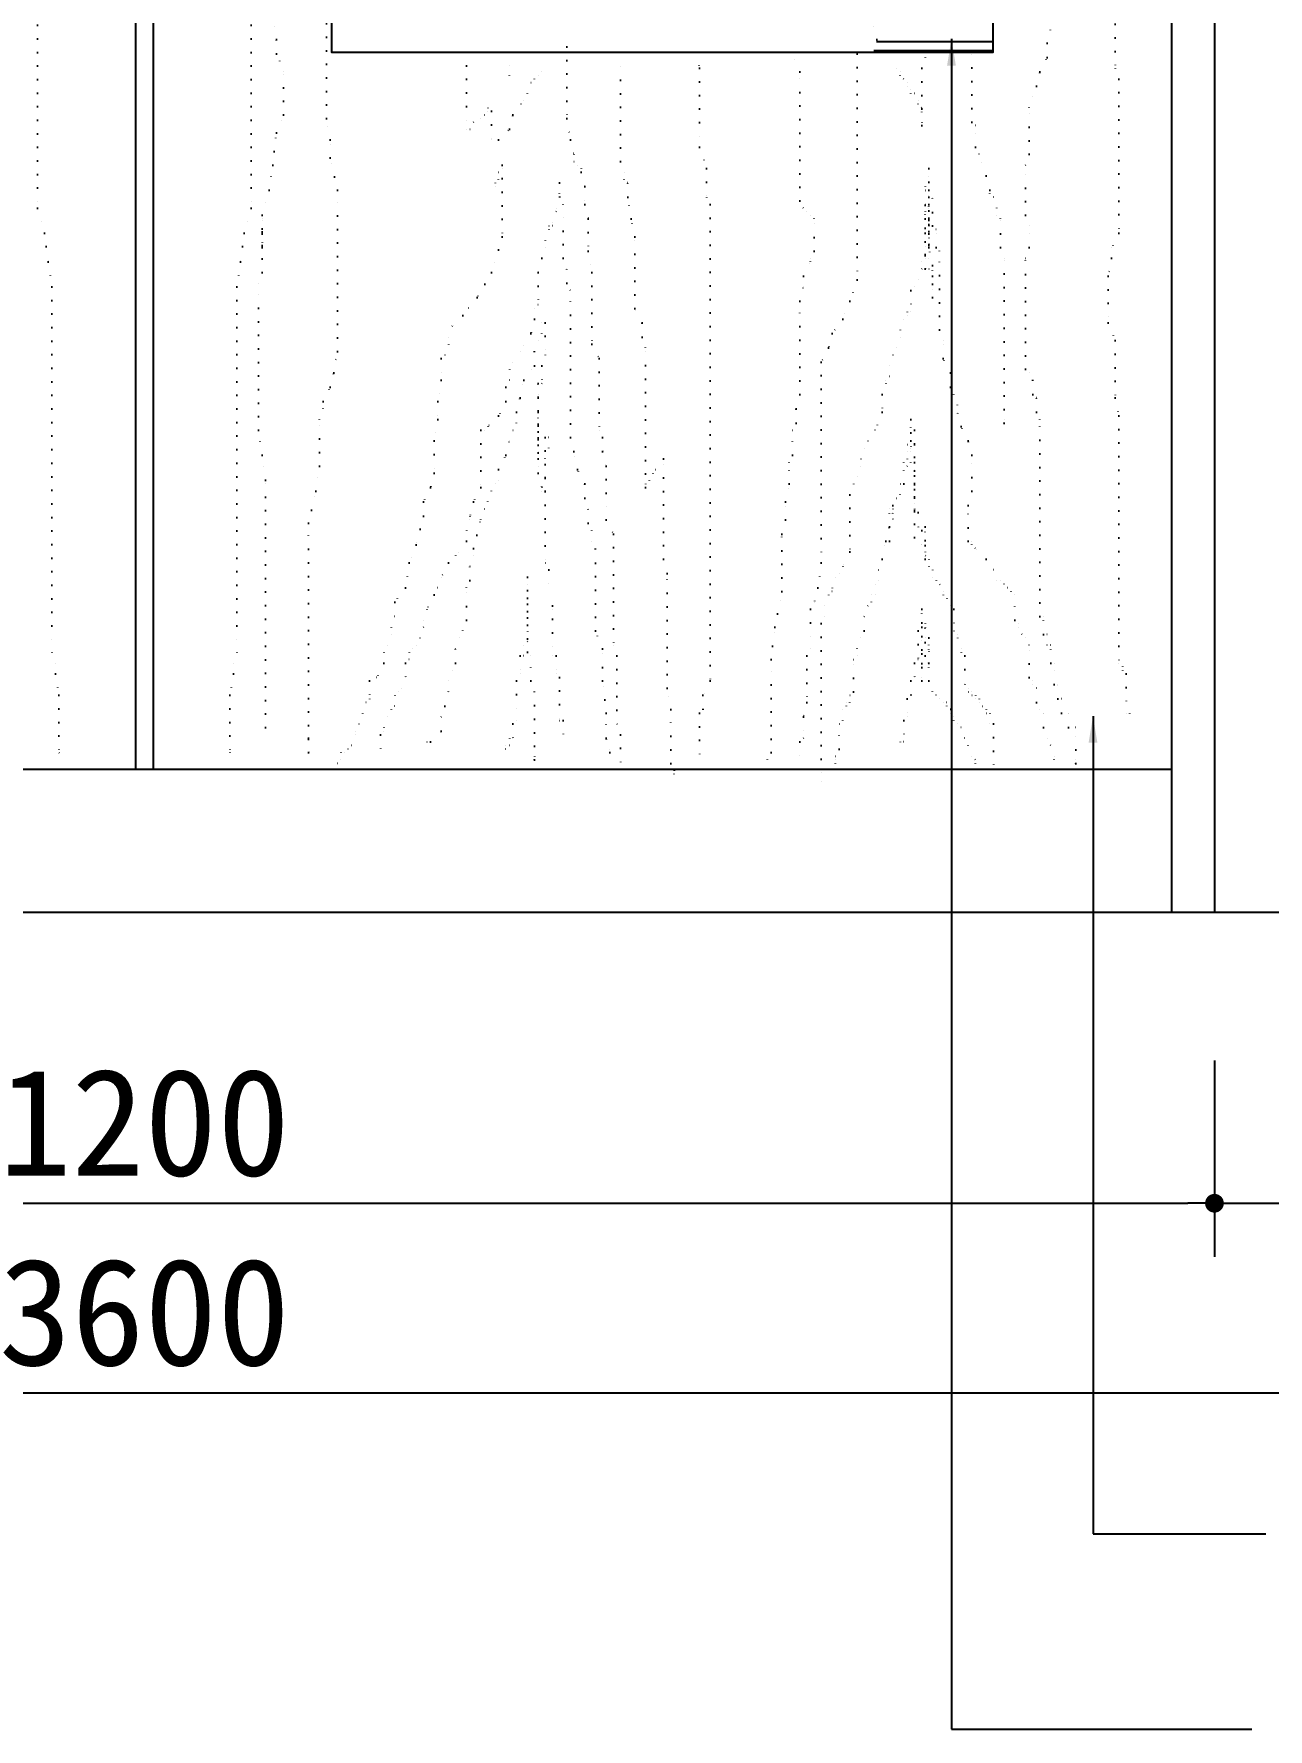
# Model space of a CAD drawing. Extents: x 425 to 4634, y 4027 to 7710.
# Drawn here: x 2524 to 3216, y 4081 to 5031 of the extents above; entities that cross this region are included whole.
import ezdxf

# ---------------------------------------------------------------- set-up
doc = ezdxf.new("R2010")
doc.units = 0
doc.header["$LTSCALE"] = 10
doc.header["$MEASUREMENT"] = 0
doc.header["$PDMODE"] = 2
doc.header["$PDSIZE"] = -3
doc.linetypes.add('DOT2', pattern=[0.125, 0, -0.125])
doc.layers.get('0').update_dxf_attribs({"linetype": 'CONTINUOUS'})
doc.layers.get('DEFPOINTS').update_dxf_attribs({"linetype": 'CONTINUOUS'})
for name, color, linetype in [('2', 2, 'CONTINUOUS'), ('3', 3, 'CONTINUOUS'), ('4', 4, 'CONTINUOUS'), ('7', 7, 'CONTINUOUS'), ('BH', 3, 'CONTINUOUS'), ('DIM', 3, 'CONTINUOUS'), ('TEXT', 3, 'CONTINUOUS')]:
    doc.layers.add(name, color=color, linetype=linetype)
doc.styles.add('HZ', font='SIMFANG0.TTF')
doc.dimstyles.new('BOOK', dxfattribs={"dimscale": 30, "dimtxt": 1.7, "dimasz": 0.5, "dimexe": 1, "dimexo": 1, "dimgap": 0.5, "dimtad": 1, "dimdec": 0, "dimzin": 0, "dimtxsty": 'HZ', "dimblk": 'DOT', "dimblk1": 'DOT', "dimblk2": 'DOT', "dimsah": 1, "dimcen": 0, "dimazin": 3, "dimtfac": 0.5, "dimtdec": 0, "dimtix": 1, "dimtofl": 0, "dimtmove": 0, "dimatfit": 3, "dimtolj": 1, "dimtzin": 0})
doc.dimstyles.new('书稿', dxfattribs={"dimscale": 30, "dimtxt": 2, "dimasz": 0.5, "dimexe": 1, "dimexo": 1, "dimgap": 0.5, "dimtad": 1, "dimdec": 0, "dimzin": 0, "dimtxsty": 'HZ', "dimblk1": 'DOT', "dimblk2": 'DOT', "dimsah": 1, "dimcen": 0, "dimclrd": 256, "dimclre": 256, "dimclrt": 256, "dimazin": 3, "dimtfac": 0.5, "dimtdec": 0, "dimtix": 1, "dimtmove": 0, "dimatfit": 3, "dimtolj": 1, "dimtzin": 0})

# ---------------------------------------------------------------- blocks, each defined once
blk = doc.blocks.new('_DOT')
at = {"color": 0, "linetype": 'BYBLOCK'}
blk.add_line((-0.35, 0), (-1, 0), dxfattribs=at)
at = {"color": 0, "linetype": 'BYBLOCK', "const_width": 0.35}
blk.add_lwpolyline([(-0.175, 0, 1), (0.175, 0, 1)], format="xyb", close=True, dxfattribs=at)
blk = doc.blocks.new('DOT')
at = {"color": 0, "linetype": 'BYBLOCK'}
blk.add_line((-0.35, 0), (-1, 0), dxfattribs=at)
at = {"color": 0, "linetype": 'BYBLOCK', "const_width": 0.35}
blk.add_lwpolyline([(-0.175, 0, 1), (0.175, 0, 1)], format="xyb", close=True, dxfattribs=at)
blk = doc.blocks.new('*D8')
at = {"linetype": 'BYBLOCK'}
for p, q in [((8497.05, 4878.52), (8497.05, 4692.13)), ((12097.05, 4878.52), (12097.05, 4692.13)), ((8512.05, 4722.13), (12082.05, 4722.13))]:
    blk.add_line(p, q, dxfattribs=at)
at = {"layer": 'DEFPOINTS', "color": 0, "linetype": 'BYBLOCK'}
for p in [(8497.05, 4908.52), (12097.05, 4908.52), (12097.05, 4722.13)]:
    blk.add_point(p, dxfattribs=at)
at = {"linetype": 'BYBLOCK', "xscale": 15, "yscale": 15, "zscale": 15, "rotation": 180}
blk.add_blockref('_DOT', (8497.05, 4722.13), dxfattribs=at)
at = {"linetype": 'BYBLOCK', "xscale": 15, "yscale": 15, "zscale": 15}
blk.add_blockref('_DOT', (12097.05, 4722.13), dxfattribs=at)
at = {"linetype": 'BYBLOCK', "insert": (10297.05, 4767.13), "char_height": 60, "attachment_point": 5, "style": 'HZ'}
blk.add_mtext('\\A1;3600', dxfattribs=at)
blk = doc.blocks.new('*D9')
at = {"linetype": 'BYBLOCK'}
for p, q in [((9697.05, 4908.52), (9697.05, 4798.46)), ((10897.05, 4908.52), (10897.05, 4798.46)), ((9712.05, 4828.46), (10882.05, 4828.46))]:
    blk.add_line(p, q, dxfattribs=at)
at = {"layer": 'DEFPOINTS', "color": 0, "linetype": 'BYBLOCK'}
for p in [(9697.05, 4938.52), (10897.05, 4938.52), (10897.05, 4828.46)]:
    blk.add_point(p, dxfattribs=at)
at = {"linetype": 'BYBLOCK', "xscale": 15, "yscale": 15, "zscale": 15, "rotation": 180}
blk.add_blockref('_DOT', (9697.05, 4828.46), dxfattribs=at)
at = {"linetype": 'BYBLOCK', "xscale": 15, "yscale": 15, "zscale": 15}
blk.add_blockref('_DOT', (10897.05, 4828.46), dxfattribs=at)
at = {"linetype": 'BYBLOCK', "insert": (10297.05, 4873.46), "char_height": 60, "attachment_point": 5, "style": 'HZ'}
blk.add_mtext('\\A1;1200', dxfattribs=at)
blk = doc.blocks.new('*D13')
at = {"linetype": 'BYBLOCK'}
for p, q in [((10897.05, 4908.52), (10897.05, 4798.46)), ((11197.05, 4906.55), (11197.05, 4798.46)), ((10912.05, 4828.46), (11182.05, 4828.46))]:
    blk.add_line(p, q, dxfattribs=at)
at = {"layer": 'DEFPOINTS', "color": 0, "linetype": 'BYBLOCK'}
for p in [(10897.05, 4938.52), (11197.05, 4936.55), (11197.05, 4828.46)]:
    blk.add_point(p, dxfattribs=at)
at = {"linetype": 'BYBLOCK', "xscale": 15, "yscale": 15, "zscale": 15, "rotation": 180}
blk.add_blockref('_DOT', (10897.05, 4828.46), dxfattribs=at)
at = {"linetype": 'BYBLOCK', "xscale": 15, "yscale": 15, "zscale": 15}
blk.add_blockref('_DOT', (11197.05, 4828.46), dxfattribs=at)
at = {"linetype": 'BYBLOCK', "insert": (11047.05, 4873.46), "char_height": 60, "attachment_point": 5, "style": 'HZ'}
blk.add_mtext('\\A1;300', dxfattribs=at)

msp = doc.modelspace()

# ---------------------------------------------------------------- linework, layer by layer
at = {"layer": '2', "color": 1}
msp.add_line((786.02, 4539.2), (4386.02, 4539.2), dxfattribs=at)
at = {"layer": '3'}
for p, q in [((3062.02, 5027.07), (2996.6, 5027.07)), ((3062.02, 5021.9), (2994.95, 5021.9))]:
    msp.add_line(p, q, dxfattribs=at)
at = {"layer": '4'}
for p, q in [((3162.02, 5330.2), (3162.02, 4539.2)), ((2010.02, 4619.2), (3162.02, 4619.2))]:
    msp.add_line(p, q, dxfattribs=at)
for points in [[(4386.02, 7339.2), (3186.02, 7339.2), (3186.02, 4539.2), (4386.02, 4539.2)], [(3062.02, 5039.2), (2691.02, 5039.2), (2691.02, 5021.2), (3062.02, 5021.2)]]:
    msp.add_lwpolyline(points, close=True, dxfattribs=at)
at = {"layer": '7'}
for p, q in [((2581.02, 5330.2), (2581.02, 4619.2)), ((2591.02, 5330.2), (2591.02, 4619.2))]:
    msp.add_line(p, q, dxfattribs=at)
at = {"layer": 'BH', "linetype": 'DOT2', "ltscale": 6}
for p, q in [((2526.07, 5142.73), (2526.07, 4933.85)), ((2645.96, 5142.73), (2645.96, 4933.85)), ((2688.18, 4984.06), (2688.18, 5080.47)), ((3130.39, 5082.48), (3130.39, 5012.18)), ((2660.04, 5028.25), (2658.03, 5040.3)), ((2660.04, 5020.22), (2660.04, 5028.25)), ((3092.2, 5026.24), (3094.21, 5034.27)), ((2662.05, 5016.2), (2660.04, 5020.22)), ((2766.57, 5021.2), (2766.57, 4978.04)), ((2790.69, 5021.2), (2790.69, 5008.16)), ((2822.85, 5024.23), (2822.85, 4984.06)), ((2895.72, 5021.2), (2897.22, 5012.18)), ((2953.51, 5010.17), (2949.49, 5020.22)), ((2985.67, 5020.22), (2985.67, 4893.68)), ((3007.78, 5012.18), (3005.77, 5018.21)), ((3023.86, 5018.21), (3021.85, 5012.18)), ((3049.99, 4982.05), (3049.99, 5020.22)), ((3088.18, 5010.17), (3092.2, 5018.21)), ((3092.2, 5018.21), (3092.2, 5026.24)), ((2664.06, 5010.17), (2662.05, 5016.2)), ((2664.06, 4986.07), (2664.06, 5010.17)), ((2790.69, 5008.16), (2790.69, 5014.19)), ((2804.76, 5006.16), (2806.77, 5008.16)), ((2806.77, 5008.16), (2808.78, 5010.17)), ((2808.78, 5010.17), (2810.79, 5012.18)), ((2853, 4959.96), (2853, 5014.19)), ((2897.22, 5012.18), (2897.22, 4968)), ((2953.51, 4937.87), (2953.51, 5010.17)), ((3009.79, 5010.17), (3007.78, 5012.18)), ((3009.79, 5008.16), (3009.79, 5010.17)), ((3011.8, 5006.16), (3009.79, 5008.16)), ((3021.85, 5012.18), (3021.85, 4980.05)), ((3086.17, 5002.14), (3088.18, 5010.17)), ((3130.39, 5012.18), (3132.4, 5006.16)), ((2800.74, 4998.12), (2802.75, 5004.15)), ((2802.75, 5004.15), (2804.76, 5006.16)), ((3013.81, 5004.15), (3011.8, 5006.16)), ((3013.81, 5002.14), (3013.81, 5004.15)), ((3015.82, 5000.13), (3013.81, 5002.14)), ((3015.82, 4998.12), (3015.82, 5000.13)), ((3084.16, 4996.11), (3086.17, 5002.14)), ((3132.4, 5006.16), (3132.4, 4919.79)), ((2778.63, 4990.09), (2780.64, 4988.08)), ((2778.63, 4988.08), (2778.63, 4990.09)), ((2792.7, 4986.07), (2798.73, 4994.11)), ((2798.73, 4994.11), (2800.74, 4998.12)), ((3017.83, 4998.12), (3015.82, 4998.12)), ((3019.84, 4994.11), (3017.83, 4998.12)), ((3019.84, 4992.1), (3019.84, 4994.11)), ((3021.85, 4990.09), (3019.84, 4992.1)), ((3021.85, 4980.05), (3021.85, 4990.09)), ((3082.15, 4990.09), (3084.16, 4996.11)), ((3082.15, 4963.98), (3082.15, 4990.09)), ((2660.04, 4976.03), (2664.06, 4986.07)), ((2690.19, 4972.01), (2688.18, 4984.06)), ((2768.58, 4978.04), (2770.59, 4982.05)), ((2770.59, 4982.05), (2774.61, 4984.06)), ((2774.61, 4984.06), (2776.62, 4986.07)), ((2776.62, 4986.07), (2778.63, 4988.08)), ((2780.64, 4988.08), (2780.64, 4972.01)), ((2790.69, 4978.04), (2792.7, 4986.07)), ((2822.85, 4984.06), (2824.86, 4972.01)), ((3052, 4980.05), (3049.99, 4982.05)), ((3052, 4968), (3052, 4980.05)), ((2658.03, 4957.95), (2660.04, 4976.03)), ((2690.19, 4961.97), (2690.19, 4972.01)), ((2766.57, 4978.04), (2768.58, 4978.04)), ((2780.64, 4972.01), (2784.66, 4972.01)), ((2784.66, 4972.01), (2790.69, 4978.04)), ((2824.86, 4972.01), (2826.87, 4963.98)), ((2694.21, 4943.89), (2690.19, 4961.97)), ((2826.87, 4963.98), (2826.87, 4959.96)), ((2897.22, 4968), (2901.24, 4955.94)), ((3054.01, 4963.98), (3052, 4968)), ((3058.03, 4951.93), (3054.01, 4963.98)), ((3080.14, 4957.95), (3082.15, 4963.98)), ((2656.02, 4943.89), (2658.03, 4957.95)), ((2784.66, 4953.94), (2786.67, 4955.94)), ((2784.66, 4949.92), (2784.66, 4953.94)), ((2786.67, 4957.95), (2786.67, 4917.78)), ((2786.67, 4955.94), (2786.67, 4957.95)), ((2826.87, 4959.96), (2828.88, 4957.95)), ((2828.88, 4957.95), (2830.89, 4955.94)), ((2830.89, 4955.94), (2830.89, 4953.94)), ((2830.89, 4953.94), (2832.9, 4945.9)), ((2855.01, 4953.94), (2853, 4959.96)), ((2855.01, 4949.92), (2855.01, 4953.94)), ((2901.24, 4955.94), (2901.24, 4939.88)), ((3025.87, 4955.94), (3025.87, 4933.85)), ((3025.87, 4943.89), (3025.87, 4955.94)), ((3060.04, 4943.89), (3058.03, 4951.93)), ((3080.14, 4929.83), (3080.14, 4957.95)), ((2651.99, 4929.83), (2656.02, 4943.89)), ((2694.21, 4853.51), (2694.21, 4943.89)), ((2782.65, 4945.9), (2784.66, 4949.92)), ((2782.65, 4947.91), (2782.65, 4945.9)), ((2782.65, 4945.9), (2782.65, 4947.91)), ((2818.83, 4947.91), (2818.83, 4939.88)), ((2818.83, 4941.89), (2818.83, 4947.91)), ((2820.84, 4935.86), (2818.83, 4941.89)), ((2832.9, 4945.9), (2832.9, 4935.86)), ((2857.02, 4947.91), (2855.01, 4949.92)), ((2857.02, 4939.88), (2857.02, 4947.91)), ((3023.86, 4945.9), (3023.86, 4943.89)), ((3023.86, 4927.83), (3023.86, 4945.9)), ((3023.86, 4943.89), (3025.87, 4939.88)), ((3027.88, 4939.88), (3025.87, 4943.89)), ((3060.04, 4941.89), (3060.04, 4943.89)), ((3062.05, 4939.88), (3060.04, 4941.89)), ((2526.07, 4933.85), (2530.09, 4919.79)), ((2645.96, 4933.85), (2641.94, 4919.79)), ((2818.83, 4939.88), (2816.82, 4933.85)), ((2816.82, 4933.85), (2816.82, 4931.84)), ((2820.84, 4905.73), (2820.84, 4935.86)), ((2832.9, 4935.86), (2834.91, 4927.83)), ((2859.03, 4927.83), (2857.02, 4939.88)), ((2901.24, 4939.88), (2903.25, 4935.86)), ((2903.25, 4935.86), (2903.25, 4668.73)), ((2955.52, 4933.85), (2953.51, 4937.87)), ((2957.53, 4931.84), (2955.52, 4933.85)), ((3023.86, 4899.71), (3023.86, 4935.86)), ((3023.86, 4935.86), (3025.87, 4935.86)), ((3025.87, 4933.85), (3023.86, 4931.84)), ((3025.87, 4939.88), (3025.87, 4913.77)), ((3025.87, 4935.86), (3025.87, 4899.71)), ((3025.87, 4935.86), (3025.87, 4923.81)), ((3025.87, 4911.76), (3025.87, 4935.86)), ((3027.88, 4923.81), (3027.88, 4939.88)), ((3064.06, 4933.85), (3062.05, 4939.88)), ((3064.06, 4929.83), (3064.06, 4933.85)), ((2651.99, 4897.7), (2651.99, 4929.83)), ((2651.99, 4911.76), (2651.99, 4929.83)), ((2651.99, 4929.83), (2651.99, 4911.76)), ((2812.8, 4923.81), (2812.8, 4921.8)), ((2814.81, 4923.81), (2812.8, 4923.81)), ((2816.82, 4931.84), (2814.81, 4925.82)), ((2814.81, 4925.82), (2814.81, 4923.81)), ((2834.91, 4927.83), (2834.91, 4909.75)), ((2861.04, 4917.78), (2859.03, 4927.83)), ((2959.54, 4929.83), (2957.53, 4931.84)), ((2961.55, 4927.83), (2959.54, 4929.83)), ((2961.55, 4909.75), (2961.55, 4927.83)), ((3023.86, 4931.84), (3023.86, 4927.83)), ((3025.87, 4923.81), (3023.86, 4919.79)), ((3029.89, 4921.8), (3027.88, 4923.81)), ((3066.07, 4927.83), (3064.06, 4929.83)), ((3066.07, 4911.76), (3066.07, 4927.83)), ((3082.15, 4923.81), (3080.14, 4929.83)), ((3082.15, 4911.76), (3082.15, 4923.81)), ((2530.09, 4919.79), (2532.1, 4903.72)), ((2641.94, 4919.79), (2639.93, 4903.72)), ((2786.67, 4917.78), (2780.64, 4897.7)), ((2812.8, 4921.8), (2810.79, 4915.77)), ((2810.79, 4915.77), (2810.79, 4911.76)), ((2861.04, 4877.61), (2861.04, 4917.78)), ((3023.86, 4919.79), (3023.86, 4905.73)), ((3025.87, 4913.77), (3023.86, 4907.74)), ((3029.89, 4911.76), (3029.89, 4921.8)), ((3132.4, 4919.79), (3128.38, 4911.76)), ((2532.1, 4903.72), (2534.11, 4889.66)), ((2639.93, 4903.72), (2637.92, 4889.66)), ((2808.78, 4905.73), (2806.77, 4897.7)), ((2810.79, 4911.76), (2808.78, 4905.73)), ((2822.85, 4899.71), (2820.84, 4905.73)), ((2834.91, 4909.75), (2836.92, 4897.7)), ((2955.52, 4895.69), (2959.54, 4903.72)), ((2959.54, 4905.73), (2961.55, 4909.75)), ((2959.54, 4903.72), (2959.54, 4905.73)), ((3023.86, 4905.73), (3021.85, 4903.72)), ((3021.85, 4903.72), (3021.85, 4899.71)), ((3023.86, 4907.74), (3023.86, 4899.71)), ((3027.88, 4901.72), (3025.87, 4911.76)), ((3031.9, 4909.75), (3029.89, 4911.76)), ((3031.9, 4865.56), (3031.9, 4909.75)), ((3068.08, 4905.73), (3066.07, 4911.76)), ((3068.08, 4813.34), (3068.08, 4905.73)), ((3080.14, 4905.73), (3082.15, 4911.76)), ((3080.14, 4843.47), (3080.14, 4905.73)), ((3128.38, 4905.73), (3126.37, 4895.69)), ((3128.38, 4911.76), (3128.38, 4905.73)), ((2649.98, 4891.67), (2651.99, 4897.7)), ((2780.64, 4897.7), (2772.6, 4883.64)), ((2806.77, 4897.7), (2806.77, 4879.62)), ((2822.85, 4891.67), (2822.85, 4899.71)), ((2836.92, 4897.7), (2836.92, 4857.53)), ((2955.52, 4889.66), (2955.52, 4895.69)), ((3021.85, 4899.71), (3019.84, 4893.68)), ((3025.87, 4899.71), (3027.88, 4895.69)), ((3027.88, 4883.64), (3027.88, 4901.72)), ((3027.88, 4895.69), (3027.88, 4883.64)), ((3126.37, 4895.69), (3126.37, 4869.58)), ((2534.11, 4889.66), (2534.11, 4684.8)), ((2637.92, 4889.66), (2637.92, 4684.8)), ((2649.98, 4809.33), (2649.98, 4891.67)), ((2824.86, 4887.66), (2822.85, 4891.67)), ((2824.86, 4805.31), (2824.86, 4887.66)), ((2953.51, 4881.63), (2955.52, 4889.66)), ((2985.67, 4893.68), (2981.65, 4881.63)), ((3017.83, 4889.66), (3015.82, 4887.66)), ((3015.82, 4887.66), (3015.82, 4875.61)), ((3019.84, 4893.68), (3017.83, 4889.66)), ((2772.6, 4883.64), (2764.56, 4873.6)), ((2806.77, 4879.62), (2804.76, 4877.61)), ((2804.76, 4877.61), (2804.76, 4871.59)), ((2865.06, 4869.58), (2861.04, 4877.61)), ((2953.51, 4829.41), (2953.51, 4881.63)), ((2981.65, 4881.63), (2977.63, 4871.59)), ((3015.82, 4875.61), (3013.81, 4875.61)), ((3013.81, 4875.61), (3013.81, 4873.6)), ((2758.53, 4867.57), (2756.52, 4861.55)), ((2764.56, 4873.6), (2758.53, 4867.57)), ((2804.76, 4871.59), (2802.75, 4863.55)), ((2808.78, 4869.58), (2810.79, 4869.58)), ((2808.78, 4863.55), (2808.78, 4869.58)), ((2810.79, 4869.58), (2810.79, 4851.5)), ((2865.06, 4861.55), (2865.06, 4869.58)), ((2977.63, 4871.59), (2971.6, 4863.55)), ((3011.8, 4871.59), (3009.79, 4865.56)), ((3009.79, 4865.56), (3009.79, 4861.55)), ((3013.81, 4873.6), (3011.8, 4871.59)), ((3033.91, 4859.54), (3031.9, 4865.56)), ((3126.37, 4869.58), (3130.39, 4859.54)), ((2756.52, 4857.53), (2754.51, 4851.5)), ((2756.52, 4861.55), (2756.52, 4857.53)), ((2802.75, 4863.55), (2796.72, 4853.51)), ((2804.76, 4853.51), (2806.77, 4859.54)), ((2806.77, 4859.54), (2808.78, 4863.55)), ((2836.92, 4857.53), (2840.94, 4849.5)), ((2867.07, 4855.52), (2865.06, 4861.55)), ((2971.6, 4863.55), (2969.59, 4855.52)), ((3009.79, 4861.55), (3007.78, 4855.52)), ((3033.91, 4849.5), (3033.91, 4859.54)), ((3130.39, 4859.54), (3130.39, 4827.4)), ((2692.2, 4841.46), (2694.21, 4853.51)), ((2754.51, 4851.5), (2752.5, 4849.5)), ((2752.5, 4849.5), (2752.5, 4837.44)), ((2792.7, 4847.49), (2790.69, 4843.47)), ((2796.72, 4853.51), (2792.7, 4847.49)), ((2804.76, 4845.48), (2804.76, 4853.51)), ((2810.79, 4851.5), (2808.78, 4845.48)), ((2840.94, 4849.5), (2840.94, 4809.33)), ((2867.07, 4777.19), (2867.07, 4855.52)), ((2969.59, 4855.52), (2965.57, 4847.49)), ((2965.57, 4847.49), (2965.57, 4735.01)), ((3005.77, 4851.5), (3003.76, 4845.48)), ((3007.78, 4855.52), (3005.77, 4851.5)), ((3037.93, 4841.46), (3033.91, 4849.5)), ((2690.19, 4833.43), (2692.2, 4841.46)), ((2752.5, 4837.44), (2750.49, 4825.39)), ((2790.69, 4837.44), (2788.68, 4833.43)), ((2790.69, 4843.47), (2790.69, 4837.44)), ((2796.72, 4827.4), (2798.73, 4837.44)), ((2798.73, 4837.44), (2804.76, 4845.48)), ((2808.78, 4845.48), (2808.78, 4835.44)), ((3003.76, 4839.45), (3001.75, 4837.44)), ((3001.75, 4837.44), (3001.75, 4835.44)), ((3003.76, 4845.48), (3003.76, 4839.45)), ((3037.93, 4833.43), (3037.93, 4841.46)), ((3082.15, 4841.46), (3080.14, 4843.47)), ((3084.16, 4837.44), (3082.15, 4841.46)), ((3084.16, 4829.41), (3084.16, 4837.44)), ((2686.17, 4825.39), (2690.19, 4833.43)), ((2788.68, 4833.43), (2788.68, 4825.39)), ((2806.77, 4835.44), (2806.77, 4793.26)), ((2806.77, 4827.4), (2806.77, 4835.44)), ((2808.78, 4835.44), (2806.77, 4829.41)), ((2806.77, 4829.41), (2806.77, 4827.4)), ((2951.5, 4821.38), (2953.51, 4829.41)), ((3001.75, 4835.44), (2999.74, 4829.41)), ((2999.74, 4829.41), (2999.74, 4819.37)), ((3039.94, 4829.41), (3037.93, 4833.43)), ((3041.95, 4823.39), (3039.94, 4829.41)), ((3086.17, 4827.4), (3084.16, 4829.41)), ((2684.16, 4815.35), (2686.17, 4821.38)), ((2686.17, 4821.38), (2686.17, 4825.39)), ((2750.49, 4825.39), (2750.49, 4815.35)), ((2788.68, 4825.39), (2784.66, 4817.36)), ((2794.71, 4819.37), (2796.72, 4827.4)), ((2794.71, 4813.34), (2794.71, 4819.37)), ((2806.77, 4819.37), (2806.77, 4785.22)), ((2806.77, 4793.26), (2806.77, 4819.37)), ((2951.5, 4813.34), (2951.5, 4821.38)), ((2999.74, 4819.37), (2995.72, 4809.33)), ((3041.95, 4819.37), (3041.95, 4823.39)), ((3043.96, 4811.33), (3041.95, 4819.37)), ((3086.17, 4819.37), (3086.17, 4827.4)), ((3088.18, 4815.35), (3086.17, 4819.37)), ((3130.39, 4827.4), (3132.4, 4817.36)), ((2651.99, 4795.27), (2649.98, 4809.33)), ((2684.16, 4789.24), (2684.16, 4815.35)), ((2750.49, 4815.35), (2748.48, 4803.3)), ((2774.61, 4809.33), (2774.61, 4777.19)), ((2776.62, 4809.33), (2774.61, 4809.33)), ((2778.63, 4811.33), (2776.62, 4809.33)), ((2784.66, 4817.36), (2778.63, 4811.33)), ((2790.69, 4803.3), (2792.7, 4809.33)), ((2792.7, 4809.33), (2794.71, 4813.34)), ((2840.94, 4809.33), (2842.95, 4805.31)), ((2949.49, 4809.33), (2951.5, 4813.34)), ((2949.49, 4795.27), (2949.49, 4809.33)), ((2995.72, 4809.33), (2991.7, 4803.3)), ((3015.82, 4815.35), (3015.82, 4799.28)), ((3015.82, 4803.3), (3015.82, 4815.35)), ((3017.83, 4809.33), (3017.83, 4749.07)), ((3017.83, 4801.29), (3017.83, 4809.33)), ((3047.98, 4803.3), (3043.96, 4811.33)), ((3068.08, 4815.35), (3068.08, 4813.34)), ((3068.08, 4813.34), (3068.08, 4815.35)), ((3088.18, 4704.89), (3088.18, 4815.35)), ((3132.4, 4817.36), (3132.4, 4678.78)), ((2748.48, 4803.3), (2748.48, 4785.22)), ((2788.68, 4795.27), (2790.69, 4803.3)), ((2810.79, 4805.31), (2810.79, 4735.01)), ((2812.8, 4805.31), (2810.79, 4805.31)), ((2810.79, 4793.26), (2812.8, 4799.28)), ((2812.8, 4799.28), (2812.8, 4805.31)), ((2826.87, 4797.28), (2824.86, 4805.31)), ((2842.95, 4805.31), (2842.95, 4797.28)), ((2989.69, 4799.28), (2987.68, 4793.26)), ((2991.7, 4803.3), (2989.69, 4799.28)), ((3013.81, 4801.29), (3015.82, 4803.3)), ((3013.81, 4797.28), (3013.81, 4801.29)), ((3015.82, 4799.28), (3013.81, 4793.26)), ((3015.82, 4797.28), (3017.83, 4801.29)), ((3049.99, 4795.27), (3047.98, 4803.3)), ((2654, 4781.21), (2651.99, 4795.27)), ((2784.66, 4787.23), (2788.68, 4795.27)), ((2810.79, 4775.18), (2810.79, 4793.26)), ((2828.88, 4787.23), (2826.87, 4797.28)), ((2842.95, 4797.28), (2844.96, 4789.24)), ((2877.12, 4793.26), (2871.09, 4785.22)), ((2877.12, 4737.02), (2877.12, 4793.26)), ((2947.48, 4791.25), (2949.49, 4795.27)), ((2947.48, 4779.2), (2947.48, 4791.25)), ((2987.68, 4793.26), (2987.68, 4789.24)), ((3011.8, 4791.25), (3013.81, 4797.28)), ((3011.8, 4779.2), (3011.8, 4791.25)), ((3013.81, 4793.26), (3013.81, 4789.24)), ((3013.81, 4789.24), (3015.82, 4791.25)), ((3015.82, 4791.25), (3015.82, 4797.28)), ((3017.83, 4791.25), (3017.83, 4765.14)), ((3017.83, 4749.07), (3017.83, 4791.25)), ((3049.99, 4775.18), (3049.99, 4795.27)), ((2654, 4642.62), (2654, 4781.21)), ((2682.15, 4775.18), (2684.16, 4789.24)), ((2748.48, 4785.22), (2746.47, 4777.19)), ((2782.65, 4779.2), (2784.66, 4781.21)), ((2784.66, 4781.21), (2784.66, 4787.23)), ((2806.77, 4785.22), (2808.78, 4777.19)), ((2832.9, 4779.2), (2828.88, 4787.23)), ((2844.96, 4789.24), (2844.96, 4759.11)), ((2869.08, 4781.21), (2867.07, 4779.2)), ((2871.09, 4785.22), (2869.08, 4781.21)), ((2985.67, 4783.22), (2983.66, 4779.2)), ((2987.68, 4789.24), (2985.67, 4783.22)), ((2678.13, 4757.11), (2682.15, 4775.18)), ((2746.47, 4777.19), (2742.45, 4769.16)), ((2774.61, 4777.19), (2770.59, 4769.16)), ((2778.63, 4769.16), (2780.64, 4775.18)), ((2780.64, 4775.18), (2782.65, 4779.2)), ((2808.78, 4777.19), (2808.78, 4775.18)), ((2808.78, 4775.18), (2810.79, 4775.18)), ((2832.9, 4771.17), (2832.9, 4779.2)), ((2834.91, 4765.14), (2832.9, 4771.17)), ((2867.07, 4779.2), (2867.07, 4777.19)), ((2945.47, 4769.16), (2947.48, 4779.2)), ((2983.66, 4779.2), (2981.65, 4773.17)), ((2981.65, 4773.17), (2981.65, 4741.04)), ((3005.77, 4765.14), (3007.78, 4771.17)), ((3007.78, 4771.17), (3009.79, 4773.17)), ((3009.79, 4779.2), (3011.8, 4779.2)), ((3009.79, 4773.17), (3009.79, 4779.2)), ((3047.98, 4767.15), (3049.99, 4775.18)), ((2742.45, 4761.12), (2738.43, 4745.06)), ((2742.45, 4769.16), (2742.45, 4761.12)), ((2770.59, 4769.16), (2768.58, 4761.12)), ((2768.58, 4761.12), (2768.58, 4759.11)), ((2774.61, 4759.11), (2776.62, 4765.14)), ((2776.62, 4765.14), (2778.63, 4769.16)), ((2834.91, 4757.11), (2834.91, 4765.14)), ((2945.47, 4759.11), (2945.47, 4769.16)), ((3003.76, 4765.14), (3005.77, 4767.15)), ((3003.76, 4755.1), (3003.76, 4765.14)), ((3003.76, 4755.1), (3005.77, 4763.13)), ((3005.77, 4767.15), (3005.77, 4759.11)), ((3005.77, 4763.13), (3005.77, 4765.14)), ((3017.83, 4765.14), (3019.84, 4763.13)), ((3019.84, 4763.13), (3019.84, 4755.1)), ((3047.98, 4747.06), (3047.98, 4767.15)), ((2678.13, 4628.56), (2678.13, 4757.11)), ((2768.58, 4759.11), (2766.57, 4753.09)), ((2766.57, 4753.09), (2766.57, 4747.06)), ((2770.59, 4743.05), (2774.61, 4759.11)), ((2836.92, 4753.09), (2834.91, 4757.11)), ((2836.92, 4747.06), (2836.92, 4753.09)), ((2844.96, 4759.11), (2848.98, 4751.08)), ((2943.46, 4751.08), (2945.47, 4759.11)), ((3001.75, 4747.06), (3003.76, 4755.1)), ((3005.77, 4759.11), (3003.76, 4755.1)), ((3003.76, 4747.06), (3003.76, 4755.1)), ((3003.76, 4755.1), (3003.76, 4747.06)), ((3019.84, 4755.1), (3021.85, 4753.09)), ((3021.85, 4753.09), (3021.85, 4745.06)), ((3023.86, 4755.1), (3023.86, 4739.03)), ((3023.86, 4737.02), (3023.86, 4755.1)), ((2738.43, 4745.06), (2734.41, 4735.01)), ((2766.57, 4747.06), (2760.54, 4739.03)), ((2770.59, 4739.03), (2770.59, 4743.05)), ((2838.93, 4743.05), (2836.92, 4747.06)), ((2838.93, 4696.85), (2838.93, 4743.05)), ((2848.98, 4751.08), (2848.98, 4688.82)), ((2943.46, 4718.95), (2943.46, 4751.08)), ((2999.74, 4737.02), (3001.75, 4747.06)), ((3021.85, 4745.06), (3023.86, 4741.04)), ((3049.99, 4747.06), (3047.98, 4747.06)), ((3049.99, 4745.06), (3049.99, 4747.06)), ((3052, 4743.05), (3049.99, 4745.06)), ((3058.03, 4737.02), (3052, 4743.05)), ((2734.41, 4735.01), (2732.4, 4720.95)), ((2756.52, 4735.01), (2752.5, 4726.98)), ((2760.54, 4739.03), (2756.52, 4735.01)), ((2768.58, 4733), (2770.59, 4739.03)), ((2768.58, 4724.97), (2768.58, 4733)), ((2810.79, 4735.01), (2812.8, 4731)), ((2879.13, 4728.99), (2877.12, 4737.02)), ((2965.57, 4735.01), (2963.56, 4720.95)), ((2977.63, 4733), (2975.62, 4728.99)), ((2981.65, 4741.04), (2977.63, 4733)), ((2997.73, 4731), (2999.74, 4737.02)), ((3023.86, 4741.04), (3023.86, 4737.02)), ((3023.86, 4739.03), (3025.87, 4737.02)), ((3025.87, 4737.02), (3025.87, 4733)), ((3025.87, 4733), (3027.88, 4731)), ((3062.05, 4731), (3058.03, 4737.02)), ((2752.5, 4726.98), (2750.49, 4720.95)), ((2766.57, 4720.95), (2768.58, 4724.97)), ((2800.74, 4726.98), (2800.74, 4690.83)), ((2800.74, 4684.8), (2800.74, 4726.98)), ((2812.8, 4731), (2812.8, 4718.95)), ((2879.13, 4664.72), (2879.13, 4728.99)), ((2973.61, 4726.98), (2971.6, 4720.95)), ((2975.62, 4728.99), (2973.61, 4726.98)), ((2995.72, 4722.96), (2997.73, 4724.97)), ((2995.72, 4716.94), (2995.72, 4722.96)), ((2997.73, 4724.97), (2997.73, 4731)), ((3027.88, 4731), (3027.88, 4726.98)), ((3027.88, 4726.98), (3029.89, 4724.97)), ((3029.89, 4724.97), (3031.9, 4722.96)), ((3031.9, 4722.96), (3033.91, 4718.95)), ((3064.06, 4724.97), (3062.05, 4731)), ((3066.07, 4724.97), (3064.06, 4724.97)), ((3068.08, 4722.96), (3066.07, 4724.97)), ((3070.09, 4720.95), (3068.08, 4722.96)), ((2732.4, 4720.95), (2726.37, 4712.92)), ((2748.48, 4716.94), (2744.46, 4708.9)), ((2750.49, 4720.95), (2748.48, 4716.94)), ((2766.57, 4702.88), (2766.57, 4720.95)), ((2939.44, 4698.86), (2943.46, 4718.95)), ((2963.56, 4720.95), (2961.55, 4712.92)), ((2969.59, 4716.94), (2967.58, 4710.91)), ((2971.6, 4718.95), (2969.59, 4716.94)), ((2971.6, 4720.95), (2971.6, 4718.95)), ((2993.71, 4716.94), (2995.72, 4716.94)), ((2993.71, 4712.92), (2993.71, 4716.94)), ((3033.91, 4718.95), (3033.91, 4716.94)), ((3033.91, 4716.94), (3035.92, 4714.93)), ((3035.92, 4714.93), (3037.93, 4710.91)), ((3072.1, 4718.95), (3070.09, 4720.95)), ((3074.11, 4716.94), (3072.1, 4718.95)), ((3074.11, 4702.88), (3074.11, 4716.94)), ((2726.37, 4704.89), (2724.36, 4698.86)), ((2726.37, 4712.92), (2726.37, 4704.89)), ((2744.46, 4708.9), (2742.45, 4702.88)), ((2814.81, 4710.91), (2814.81, 4682.79)), ((2814.81, 4708.9), (2814.81, 4710.91)), ((2814.81, 4710.91), (2814.81, 4708.9)), ((2961.55, 4712.92), (2959.54, 4708.9)), ((2959.54, 4708.9), (2959.54, 4686.81)), ((2967.58, 4704.89), (2965.57, 4700.87)), ((2967.58, 4710.91), (2967.58, 4704.89)), ((2989.69, 4704.89), (2991.7, 4710.91)), ((2989.69, 4696.85), (2989.69, 4704.89)), ((2991.7, 4710.91), (2993.71, 4712.92)), ((3021.85, 4698.86), (3021.85, 4708.9)), ((3021.85, 4708.9), (3021.85, 4668.73)), ((3037.93, 4710.91), (3039.94, 4708.9)), ((3039.94, 4708.9), (3039.94, 4696.85)), ((3090.19, 4704.89), (3088.18, 4704.89)), ((3090.19, 4694.84), (3090.19, 4704.89)), ((2724.36, 4694.84), (2722.35, 4688.82)), ((2724.36, 4698.86), (2724.36, 4694.84)), ((2742.45, 4698.86), (2740.44, 4692.84)), ((2742.45, 4702.88), (2742.45, 4698.86)), ((2762.55, 4692.84), (2764.56, 4696.85)), ((2764.56, 4696.85), (2766.57, 4702.88)), ((2842.95, 4686.81), (2838.93, 4696.85)), ((2937.43, 4680.78), (2939.44, 4698.86)), ((2965.57, 4700.87), (2965.57, 4612.5)), ((2987.68, 4692.84), (2989.69, 4696.85)), ((3021.85, 4698.86), (3019.84, 4696.85)), ((3019.84, 4696.85), (3019.84, 4680.78)), ((3023.86, 4692.84), (3021.85, 4698.86)), ((3021.85, 4668.73), (3021.85, 4698.86)), ((3023.86, 4700.87), (3023.86, 4698.86)), ((3023.86, 4682.79), (3023.86, 4700.87)), ((3023.86, 4698.86), (3025.87, 4692.84)), ((3039.94, 4696.85), (3041.95, 4694.84)), ((3041.95, 4694.84), (3041.95, 4692.84)), ((3076.12, 4700.87), (3074.11, 4702.88)), ((3076.12, 4698.86), (3076.12, 4700.87)), ((3078.13, 4694.84), (3076.12, 4698.86)), ((3080.14, 4692.84), (3078.13, 4694.84)), ((3092.2, 4694.84), (3090.19, 4694.84)), ((3092.2, 4688.82), (3092.2, 4694.84)), ((2722.35, 4688.82), (2720.34, 4684.8)), ((2736.42, 4686.81), (2734.41, 4684.8)), ((2738.43, 4688.82), (2736.42, 4686.81)), ((2740.44, 4692.84), (2738.43, 4688.82)), ((2760.54, 4686.81), (2762.55, 4692.84)), ((2760.54, 4678.78), (2760.54, 4686.81)), ((2800.74, 4690.83), (2798.73, 4688.82)), ((2798.73, 4688.82), (2798.73, 4682.79)), ((2842.95, 4668.73), (2842.95, 4686.81)), ((2848.98, 4688.82), (2850.99, 4682.79)), ((2959.54, 4686.81), (2957.53, 4682.79)), ((2985.67, 4686.81), (2987.68, 4692.84)), ((2985.67, 4682.79), (2985.67, 4686.81)), ((3025.87, 4688.82), (3023.86, 4692.84)), ((3025.87, 4692.84), (3025.87, 4678.78)), ((3025.87, 4678.78), (3025.87, 4688.82)), ((3041.95, 4692.84), (3043.96, 4686.81)), ((3043.96, 4686.81), (3043.96, 4684.8)), ((3082.15, 4688.82), (3080.14, 4692.84)), ((3082.15, 4670.74), (3082.15, 4688.82)), ((3094.21, 4688.82), (3092.2, 4688.82)), ((3094.21, 4678.78), (3094.21, 4688.82)), ((2534.11, 4684.8), (2536.12, 4678.78)), ((2536.12, 4678.78), (2536.12, 4672.75)), ((2637.92, 4684.8), (2635.91, 4678.78)), ((2635.91, 4678.78), (2635.91, 4672.75)), ((2720.34, 4678.78), (2716.32, 4670.74)), ((2720.34, 4684.8), (2720.34, 4678.78)), ((2734.41, 4680.78), (2732.4, 4678.78)), ((2732.4, 4678.78), (2732.4, 4670.74)), ((2734.41, 4684.8), (2734.41, 4680.78)), ((2758.53, 4674.76), (2760.54, 4678.78)), ((2796.72, 4682.79), (2796.72, 4672.75)), ((2798.73, 4682.79), (2796.72, 4682.79)), ((2802.75, 4682.79), (2800.74, 4684.8)), ((2802.75, 4668.73), (2802.75, 4682.79)), ((2814.81, 4682.79), (2816.82, 4682.79)), ((2816.82, 4682.79), (2816.82, 4672.75)), ((2850.99, 4682.79), (2850.99, 4644.63)), ((2937.43, 4628.56), (2937.43, 4680.78)), ((2957.53, 4682.79), (2957.53, 4656.68)), ((2983.66, 4680.78), (2985.67, 4682.79)), ((2983.66, 4662.71), (2983.66, 4680.78)), ((3019.84, 4680.78), (3017.83, 4678.78)), ((3017.83, 4678.78), (3017.83, 4670.74)), ((3025.87, 4678.78), (3023.86, 4682.79)), ((3025.87, 4668.73), (3025.87, 4678.78)), ((3043.96, 4684.8), (3045.97, 4682.79)), ((3045.97, 4682.79), (3045.97, 4666.73)), ((3096.22, 4678.78), (3094.21, 4678.78)), ((3096.22, 4666.73), (3096.22, 4678.78)), ((3132.4, 4678.78), (3134.41, 4676.77)), ((3134.41, 4676.77), (3134.41, 4674.76)), ((2536.12, 4672.75), (2538.13, 4660.7)), ((2635.91, 4672.75), (2633.9, 4660.7)), ((2716.32, 4670.74), (2712.3, 4668.73)), ((2712.3, 4668.73), (2712.3, 4658.69)), ((2732.4, 4670.74), (2730.39, 4664.72)), ((2756.52, 4668.73), (2758.53, 4674.76)), ((2756.52, 4662.71), (2756.52, 4668.73)), ((2796.72, 4672.75), (2794.71, 4668.73)), ((2794.71, 4668.73), (2794.71, 4646.64)), ((2804.76, 4662.71), (2802.75, 4668.73)), ((2816.82, 4672.75), (2818.83, 4670.74)), ((2818.83, 4670.74), (2818.83, 4646.64)), ((2844.96, 4650.66), (2842.95, 4668.73)), ((2903.25, 4668.73), (2899.23, 4660.7)), ((3017.83, 4670.74), (3015.82, 4668.73)), ((3015.82, 4668.73), (3015.82, 4660.7)), ((3027.88, 4662.71), (3025.87, 4668.73)), ((3045.97, 4666.73), (3047.98, 4664.72)), ((3084.16, 4668.73), (3082.15, 4670.74)), ((3084.16, 4666.73), (3084.16, 4668.73)), ((3086.17, 4664.72), (3084.16, 4666.73)), ((3098.23, 4666.73), (3096.22, 4666.73)), ((3098.23, 4658.69), (3098.23, 4666.73)), ((3134.41, 4674.76), (3136.42, 4672.75)), ((3136.42, 4672.75), (3136.42, 4650.66)), ((2538.13, 4660.7), (2538.13, 4628.56)), ((2633.9, 4660.7), (2633.9, 4628.56)), ((2710.29, 4656.68), (2708.28, 4650.66)), ((2712.3, 4658.69), (2710.29, 4656.68)), ((2728.38, 4662.71), (2726.37, 4660.7)), ((2726.37, 4660.7), (2726.37, 4654.67)), ((2730.39, 4664.72), (2728.38, 4662.71)), ((2754.51, 4654.67), (2756.52, 4662.71)), ((2804.76, 4624.55), (2804.76, 4662.71)), ((2881.14, 4652.67), (2879.13, 4664.72)), ((2899.23, 4660.7), (2899.23, 4652.67)), ((2957.53, 4656.68), (2955.52, 4648.65)), ((2979.64, 4656.68), (2981.65, 4656.68)), ((2979.64, 4654.67), (2979.64, 4656.68)), ((2981.65, 4660.7), (2983.66, 4662.71)), ((2981.65, 4656.68), (2981.65, 4660.7)), ((3015.82, 4660.7), (3013.81, 4658.69)), ((3013.81, 4658.69), (3013.81, 4648.65)), ((3029.89, 4660.7), (3027.88, 4662.71)), ((3031.9, 4658.69), (3029.89, 4660.7)), ((3033.91, 4656.68), (3031.9, 4658.69)), ((3035.92, 4656.68), (3033.91, 4656.68)), ((3035.92, 4654.67), (3035.92, 4656.68)), ((3047.98, 4664.72), (3047.98, 4662.71)), ((3047.98, 4662.71), (3049.99, 4662.71)), ((3049.99, 4662.71), (3049.99, 4660.7)), ((3049.99, 4660.7), (3052, 4660.7)), ((3052, 4660.7), (3052, 4658.69)), ((3052, 4658.69), (3054.01, 4658.69)), ((3054.01, 4658.69), (3054.01, 4656.68)), ((3054.01, 4656.68), (3056.02, 4654.67)), ((3086.17, 4656.68), (3086.17, 4664.72)), ((3088.18, 4652.67), (3086.17, 4656.68)), ((3100.24, 4658.69), (3098.23, 4658.69)), ((3100.24, 4650.66), (3100.24, 4658.69)), ((2708.28, 4650.66), (2706.27, 4644.63)), ((2722.35, 4648.65), (2720.34, 4642.62)), ((2724.36, 4652.67), (2722.35, 4648.65)), ((2726.37, 4654.67), (2724.36, 4652.67)), ((2752.5, 4648.65), (2754.51, 4654.67)), ((2752.5, 4640.62), (2752.5, 4648.65)), ((2844.96, 4636.6), (2844.96, 4650.66)), ((2881.14, 4622.54), (2881.14, 4652.67)), ((2899.23, 4652.67), (2897.22, 4650.66)), ((2897.22, 4650.66), (2897.22, 4622.54)), ((2955.52, 4648.65), (2955.52, 4636.6)), ((2977.63, 4652.67), (2979.64, 4654.67)), ((2977.63, 4646.64), (2977.63, 4652.67)), ((3013.81, 4648.65), (3011.8, 4646.64)), ((3037.93, 4652.67), (3035.92, 4654.67)), ((3037.93, 4650.66), (3037.93, 4652.67)), ((3039.94, 4648.65), (3037.93, 4650.66)), ((3039.94, 4646.64), (3039.94, 4648.65)), ((3056.02, 4654.67), (3058.03, 4652.67)), ((3058.03, 4652.67), (3058.03, 4650.66)), ((3058.03, 4650.66), (3060.04, 4650.66)), ((3060.04, 4650.66), (3060.04, 4644.63)), ((3090.19, 4650.66), (3088.18, 4652.67)), ((3090.19, 4642.62), (3090.19, 4650.66)), ((3104.26, 4650.66), (3100.24, 4650.66)), ((3104.26, 4642.62), (3104.26, 4650.66)), ((3136.42, 4650.66), (3138.43, 4650.66)), ((3138.43, 4650.66), (3138.43, 4644.63)), ((2704.26, 4638.61), (2702.25, 4632.58)), ((2706.27, 4644.63), (2704.26, 4640.62)), ((2704.26, 4640.62), (2704.26, 4638.61)), ((2720.34, 4640.62), (2718.33, 4638.61)), ((2718.33, 4638.61), (2718.33, 4628.56)), ((2720.34, 4642.62), (2720.34, 4640.62)), ((2746.47, 4634.59), (2752.5, 4640.62)), ((2794.71, 4646.64), (2792.7, 4644.63)), ((2792.7, 4644.63), (2792.7, 4636.6)), ((2818.83, 4646.64), (2820.84, 4646.64)), ((2820.84, 4646.64), (2820.84, 4632.58)), ((2850.99, 4644.63), (2853, 4638.61)), ((2853, 4638.61), (2853, 4620.53)), ((2975.62, 4644.63), (2977.63, 4646.64)), ((2975.62, 4630.57), (2975.62, 4644.63)), ((3011.8, 4646.64), (3011.8, 4634.59)), ((3041.95, 4644.63), (3039.94, 4646.64)), ((3043.96, 4642.62), (3041.95, 4644.63)), ((3045.97, 4636.6), (3043.96, 4642.62)), ((3060.04, 4644.63), (3062.05, 4644.63)), ((3062.05, 4644.63), (3062.05, 4620.53)), ((3092.2, 4636.6), (3090.19, 4642.62)), ((3108.28, 4642.62), (3104.26, 4642.62)), ((3108.28, 4622.54), (3108.28, 4642.62)), ((2538.13, 4628.56), (2540.14, 4624.55)), ((2633.9, 4628.56), (2631.89, 4624.55)), ((2678.13, 4636.6), (2678.13, 4628.56)), ((2678.13, 4628.56), (2678.13, 4636.6)), ((2696.22, 4628.56), (2696.22, 4624.55)), ((2698.23, 4628.56), (2696.22, 4628.56)), ((2700.24, 4630.57), (2698.23, 4628.56)), ((2702.25, 4632.58), (2700.24, 4630.57)), ((2744.46, 4634.59), (2746.47, 4634.59)), ((2746.47, 4634.59), (2744.46, 4634.59)), ((2744.46, 4634.59), (2746.47, 4634.59)), ((2788.68, 4630.57), (2786.67, 4630.57)), ((2788.68, 4632.58), (2788.68, 4630.57)), ((2790.69, 4632.58), (2788.68, 4632.58)), ((2790.69, 4636.6), (2790.69, 4632.58)), ((2792.7, 4636.6), (2790.69, 4636.6)), ((2846.97, 4628.56), (2844.96, 4636.6)), ((2846.97, 4630.57), (2846.97, 4628.56)), ((2846.97, 4628.56), (2846.97, 4630.57)), ((2935.42, 4624.55), (2937.43, 4628.56)), ((2955.52, 4636.6), (2953.51, 4634.59)), ((2953.51, 4634.59), (2953.51, 4626.56)), ((2973.61, 4626.56), (2975.62, 4630.57)), ((3009.79, 4634.59), (3007.78, 4630.57)), ((3011.8, 4634.59), (3009.79, 4634.59)), ((3047.98, 4632.58), (3045.97, 4636.6)), ((3049.99, 4626.56), (3047.98, 4632.58)), ((3094.21, 4632.58), (3092.2, 4636.6)), ((3096.22, 4626.56), (3094.21, 4632.58)), ((2694.21, 4622.54), (2692.2, 4620.53)), ((2696.22, 4624.55), (2694.21, 4622.54)), ((2804.76, 4626.56), (2804.76, 4624.55)), ((2804.76, 4624.55), (2804.76, 4626.56)), ((2883.15, 4618.52), (2881.14, 4622.54)), ((2883.15, 4616.51), (2883.15, 4618.52)), ((2883.15, 4618.52), (2883.15, 4616.51)), ((2883.15, 4616.51), (2883.15, 4618.52)), ((2973.61, 4622.54), (2973.61, 4626.56)), ((2973.61, 4624.55), (2973.61, 4622.54)), ((2973.61, 4622.54), (2973.61, 4624.55)), ((3052, 4624.55), (3049.99, 4626.56)), ((3052, 4622.54), (3052, 4624.55)), ((3096.22, 4624.55), (3096.22, 4626.56)), ((3108.28, 4624.55), (3108.28, 4622.54)), ((3108.28, 4622.54), (3108.28, 4624.55)), ((2965.57, 4612.5), (2965.57, 4614.51))]:
    msp.add_line(p, q, dxfattribs=at)
msp.add_arc((2982.02, 5028.88), 14.7, 328.4708, 45.83544, dxfattribs=at)

# ---------------------------------------------------------------- dimensions: what is measured, and where the dimension line sits
at = {"layer": 'DIM'}
for base, p1, p2, picture, middle in [((3186.02, 4375.94), (1986.02, 4486.01), (3186.02, 4486.01), '*D9', (2586.02, 4420.94)), ((3486.02, 4375.94), (3186.02, 4486.01), (3486.02, 4484.04), '*D13', (3336.02, 4420.94)), ((4386.02, 4269.62), (786.02, 4456.01), (4386.02, 4456.01), '*D8', (2586.02, 4314.62))]:
    dim = msp.add_linear_dim(base=base, p1=p1, p2=p2, dimstyle='书稿', override={"dimtxt": 2, "dimexe": 1, "dimblk1": 'DOT', "dimblk2": 'DOT'}, dxfattribs=at)
    dim.commit()
    dim.dimension.update_dxf_attribs({"geometry": picture, "text_midpoint": middle, "insert": (-7711.03, -452.51)})

# ---------------------------------------------------------------- leaders
at = {"layer": 'TEXT'}
for points in [[(3038.55, 5028.66), (3038.55, 4081.18), (3206.98, 4081.18)], [(3117.92, 4649.06), (3117.92, 4190.67), (3214.75, 4190.67)]]:
    msp.add_leader(points, dimstyle='BOOK', dxfattribs=at)

doc.saveas('drawing.dxf')
